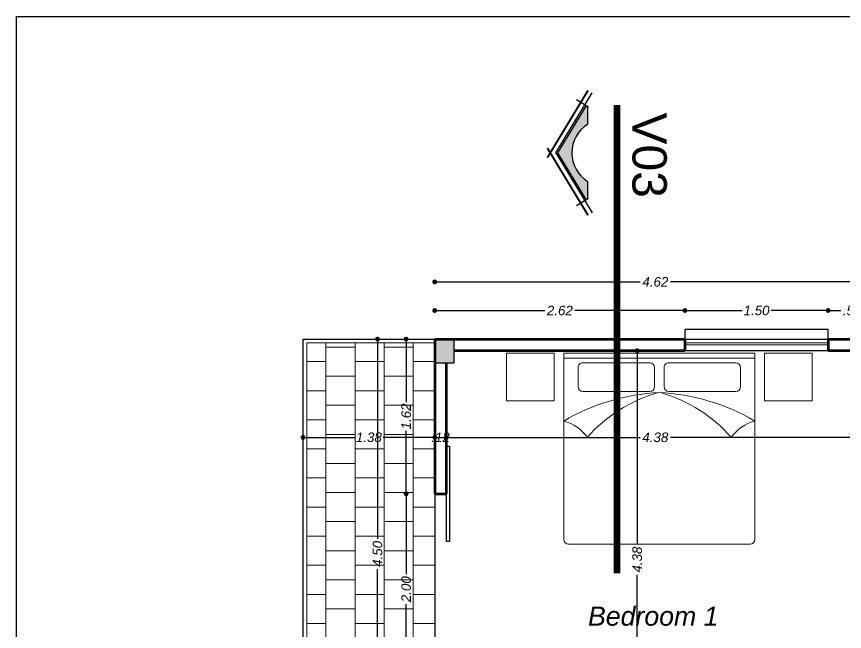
# Model space of a CAD drawing. Header units: metres. Extents: x 539 to 782, y 164 to 633.
# Drawn here: x 680.86 to 689.53, y 236.9 to 243.34 of the extents above; entities that cross this region are included whole.
import ezdxf
from ezdxf.enums import TextEntityAlignment as Align

# ---------------------------------------------------------------- set-up
doc = ezdxf.new("R2010")
doc.units = ezdxf.units.M
doc.header["$PDMODE"] = 35
doc.linetypes.add('ACAD_ISO05W100', pattern=[33, 24, -3, 0, -3, 0, -3])
for name, color, linetype, lineweight in [('03', 3, 'Continuous', 30), ('Baranda', 54, 'Continuous', 15), ('cota', 1, 'Continuous', 15), ('Mobiliario', 42, 'Continuous', 9), ('MURO', 4, 'Continuous', 60), ('Textura de Pisos', 252, 'Continuous', 13), ('ventanas', 2, 'Continuous', 25), ('vidrio', 131, 'Continuous', 15)]:
    doc.layers.add(name, color=color, linetype=linetype, lineweight=lineweight)
for name, color, linetype in [('ALUMINIO', 9, 'Continuous'), ('AREAS', 2, 'Continuous'), ('COLUMNAS', 6, 'Continuous'), ('lincorte', 116, 'Continuous'), ('TEXTO', 134, 'Continuous')]:
    doc.layers.add(name, color=color, linetype=linetype)
doc.styles.add('ARIAL', font='ariali.ttf')
doc.styles.add('ARIAL_REGULAR', font='arial.ttf')
doc.styles.add('STYLE1', font='ariali.ttf')
doc.dimstyles.new('C_50', dxfattribs={"dimscale": 0.5, "dimtxt": 0.2, "dimasz": 0.1, "dimexe": 0.1, "dimexo": 0.1, "dimgap": 0.05, "dimtad": 0, "dimzin": 4, "dimdsep": 46, "dimtxsty": 'ARIAL', "dimblk": 'DOT', "dimcen": 0.09, "dimse1": 1, "dimse2": 1, "dimclrd": 1, "dimclre": 1, "dimclrt": 2, "dimadec": 0, "dimazin": 0, "dimtfac": 1, "dimtix": 1, "dimtmove": 2, "dimatfit": 3, "dimfxl": 1, "dimtolj": 1, "dimtzin": 0, "dimarcsym": 0})

# ---------------------------------------------------------------- blocks, each defined once
blk = doc.blocks.new('CAMA2X2')
for p, q in [((821.4231, 457.8262), (821.4231, 455.9262)), ((823.4231, 457.8762), (821.4731, 457.8762)), ((823.3731, 455.8762), (823.3731, 457.8762)), ((823.4231, 455.8762), (823.4231, 457.8762)), ((823.0731, 457.7262), (823.2731, 457.7262)), ((823.0231, 456.9762), (823.0231, 457.6762)), ((823.3231, 457.6762), (823.3231, 456.9762)), ((823.2731, 456.9262), (823.0731, 456.9262)), ((823.0231, 456.7762), (823.0231, 456.0762)), ((823.2731, 456.8262), (823.0731, 456.8262)), ((823.3231, 456.0762), (823.3231, 456.7762)), ((823.0731, 456.0262), (823.2731, 456.0262)), ((821.4731, 455.8762), (823.4231, 455.8762))]:
    blk.add_line(p, q)
for points in [[(822.9231, 458.4762), (823.4231, 458.4762), (823.4231, 457.9762), (822.9231, 457.9762)], [(822.9231, 455.2762), (823.4231, 455.2762), (823.4231, 455.7762), (822.9231, 455.7762)]]:
    blk.add_lwpolyline(points, close=True)
for centre, radius, start, end in [((821.4731, 457.8262), 0.05, 90, 180), ((822.273, 457.9966), 0.4561, 306.33103, 344.69887), ((820.8397, 456.7737), 2.1736, 2.70321, 30.47921), ((823.0731, 457.6762), 0.05, 90, 180), ((823.2731, 457.6762), 0.05, 0, 90), ((821.5119, 456.4575), 1.5608, 16.4236, 48.64644), ((823.0731, 456.9762), 0.05, 180, 270), ((823.2731, 456.9762), 0.05, 270, 0), ((821.5119, 457.295), 1.5608, 311.35356, 343.5764), ((820.8397, 456.9788), 2.1736, 329.52079, 357.29679), ((823.0731, 456.7762), 0.05, 90, 180), ((823.2731, 456.7762), 0.05, 0, 90), ((822.273, 455.7559), 0.4561, 15.30113, 53.66897), ((823.0731, 456.0762), 0.05, 180, 270), ((823.2731, 456.0762), 0.05, 270, 0), ((821.4731, 455.9262), 0.05, 180, 270)]:
    blk.add_arc(centre, radius, start, end)
blk = doc.blocks.new('_Dot')
at = {"color": 0, "linetype": 'ByBlock', "lineweight": -2}
blk.add_line((-0.5, 0), (-1, 0), dxfattribs=at)
at = {"color": 0, "linetype": 'ByBlock', "const_width": 0.5}
blk.add_lwpolyline([(-0.25, 0, 1), (0.25, 0, 1)], format="xyb", close=True, dxfattribs=at)
blk = doc.blocks.new('*D265')
at = {"layer": 'cota', "color": 1, "lineweight": -2, "transparency": 16777216}
for p, q in [((683.9114, 238.9318), (684.4002, 238.9318)), ((685.1914, 238.9318), (684.7026, 238.9318))]:
    blk.add_line(p, q, dxfattribs=at)
at = {"layer": 'Defpoints', "color": 0, "transparency": 16777216}
for p in [(685.2414, 238.9318), (683.8614, 238.8408), (685.2414, 238.8408)]:
    blk.add_point(p, dxfattribs=at)
at = {"layer": 'cota', "color": 1, "lineweight": -2, "transparency": 16777216, "xscale": 0.05, "yscale": 0.05, "zscale": 0.05, "rotation": 180}
blk.add_blockref('_Dot', (683.8614, 238.9318), dxfattribs=at)
at = {"layer": 'cota', "color": 1, "lineweight": -2, "transparency": 16777216, "xscale": 0.05, "yscale": 0.05, "zscale": 0.05}
blk.add_blockref('_Dot', (685.2414, 238.9318), dxfattribs=at)
at = {"layer": 'cota', "color": 2, "transparency": 16777216, "insert": (684.5514, 238.9318), "char_height": 0.1, "attachment_point": 5, "style": 'ARIAL'}
blk.add_mtext('\\A1;1.38', dxfattribs=at)
blk = doc.blocks.new('*D266')
at = {"layer": 'cota', "color": 1, "lineweight": -2, "transparency": 16777216}
for p, q in [((685.1914, 238.932), (685.1414, 238.932)), ((685.2414, 238.932), (685.3614, 238.932)), ((685.4114, 238.932), (685.4614, 238.932))]:
    blk.add_line(p, q, dxfattribs=at)
at = {"layer": 'Defpoints', "color": 0, "transparency": 16777216}
for p in [(685.2414, 238.932), (685.3614, 238.932), (685.3614, 238.9318)]:
    blk.add_point(p, dxfattribs=at)
at = {"layer": 'cota', "color": 1, "lineweight": -2, "transparency": 16777216, "xscale": 0.05, "yscale": 0.05, "zscale": 0.05}
blk.add_blockref('_Dot', (685.2414, 238.932), dxfattribs=at)
at = {"layer": 'cota', "color": 1, "lineweight": -2, "transparency": 16777216, "xscale": 0.05, "yscale": 0.05, "zscale": 0.05, "rotation": 180}
blk.add_blockref('_Dot', (685.3614, 238.932), dxfattribs=at)
at = {"layer": 'cota', "color": 2, "transparency": 16777216, "insert": (685.3014, 238.932), "char_height": 0.1, "attachment_point": 5, "style": 'ARIAL'}
blk.add_mtext('\\A1;.12', dxfattribs=at)
blk = doc.blocks.new('*D267')
at = {"layer": 'cota', "color": 1, "lineweight": -2, "transparency": 16777216}
for p, q in [((685.4114, 238.9318), (687.393, 238.9318)), ((689.6914, 238.9318), (687.7098, 238.9318))]:
    blk.add_line(p, q, dxfattribs=at)
at = {"layer": 'Defpoints', "color": 0, "transparency": 16777216}
for p in [(685.3614, 238.9318), (689.7414, 238.9318), (689.7414, 238.9318)]:
    blk.add_point(p, dxfattribs=at)
at = {"layer": 'cota', "color": 1, "lineweight": -2, "transparency": 16777216, "xscale": 0.05, "yscale": 0.05, "zscale": 0.05, "rotation": 180}
blk.add_blockref('_Dot', (685.3614, 238.9318), dxfattribs=at)
at = {"layer": 'cota', "color": 1, "lineweight": -2, "transparency": 16777216, "xscale": 0.05, "yscale": 0.05, "zscale": 0.05}
blk.add_blockref('_Dot', (689.7414, 238.9318), dxfattribs=at)
at = {"layer": 'cota', "color": 2, "transparency": 16777216, "insert": (687.5514, 238.9318), "char_height": 0.1, "attachment_point": 5, "style": 'ARIAL'}
blk.add_mtext('\\A1;4.38', dxfattribs=at)
blk = doc.blocks.new('*D293')
at = {"layer": 'cota', "color": 1, "lineweight": -2, "transparency": 16777216}
for p, q in [((687.3614, 239.7908), (687.3614, 237.8091)), ((687.3614, 235.5108), (687.3614, 237.4924))]:
    blk.add_line(p, q, dxfattribs=at)
at = {"layer": 'Defpoints', "color": 0, "transparency": 16777216}
for p in [(687.3614, 239.8408), (687.3614, 239.8408), (687.3614, 235.4608)]:
    blk.add_point(p, dxfattribs=at)
at = {"layer": 'cota', "color": 1, "lineweight": -2, "transparency": 16777216, "xscale": 0.05, "yscale": 0.05, "zscale": 0.05}
for p, rotation in [((687.3614, 239.8408), 90), ((687.3614, 235.4608), 270)]:
    blk.add_blockref('_Dot', p, dxfattribs=dict(at, rotation=rotation))
at = {"layer": 'cota', "color": 2, "transparency": 16777216, "insert": (687.3614, 237.6508), "char_height": 0.1, "attachment_point": 5, "rotation": 90, "style": 'ARIAL'}
blk.add_mtext('\\A1;4.38', dxfattribs=at)
blk = doc.blocks.new('*D767')
at = {"layer": 'cota', "color": 1, "lineweight": -2, "transparency": 16777216}
for p, q in [((685.2914, 240.2608), (686.3941, 240.2608)), ((687.8114, 240.2608), (686.7087, 240.2608))]:
    blk.add_line(p, q, dxfattribs=at)
at = {"layer": 'Defpoints', "color": 0, "transparency": 16777216}
for p in [(687.8614, 240.2608), (685.2414, 239.9608), (687.8614, 239.9608)]:
    blk.add_point(p, dxfattribs=at)
at = {"layer": 'cota', "color": 1, "lineweight": -2, "transparency": 16777216, "xscale": 0.05, "yscale": 0.05, "zscale": 0.05, "rotation": 180}
blk.add_blockref('_Dot', (685.2414, 240.2608), dxfattribs=at)
at = {"layer": 'cota', "color": 1, "lineweight": -2, "transparency": 16777216, "xscale": 0.05, "yscale": 0.05, "zscale": 0.05}
blk.add_blockref('_Dot', (687.8614, 240.2608), dxfattribs=at)
at = {"layer": 'cota', "color": 2, "transparency": 16777216, "insert": (686.5514, 240.2608), "char_height": 0.1, "attachment_point": 5, "style": 'ARIAL'}
blk.add_mtext('\\A1;2.62', dxfattribs=at)
blk = doc.blocks.new('*D768')
at = {"layer": 'cota', "color": 1, "lineweight": -2, "transparency": 16777216}
for p, q in [((687.9114, 240.2608), (688.4601, 240.2608)), ((689.3114, 240.2608), (688.7627, 240.2608))]:
    blk.add_line(p, q, dxfattribs=at)
at = {"layer": 'Defpoints', "color": 0, "transparency": 16777216}
for p in [(689.3614, 240.2608), (687.8614, 239.9608), (689.3614, 239.9608)]:
    blk.add_point(p, dxfattribs=at)
at = {"layer": 'cota', "color": 1, "lineweight": -2, "transparency": 16777216, "xscale": 0.05, "yscale": 0.05, "zscale": 0.05, "rotation": 180}
blk.add_blockref('_Dot', (687.8614, 240.2608), dxfattribs=at)
at = {"layer": 'cota', "color": 1, "lineweight": -2, "transparency": 16777216, "xscale": 0.05, "yscale": 0.05, "zscale": 0.05}
blk.add_blockref('_Dot', (689.3614, 240.2608), dxfattribs=at)
at = {"layer": 'cota', "color": 2, "transparency": 16777216, "insert": (688.6114, 240.2608), "char_height": 0.1, "attachment_point": 5, "style": 'ARIAL'}
blk.add_mtext('\\A1;1.50', dxfattribs=at)
blk = doc.blocks.new('*D769')
at = {"layer": 'cota', "color": 1, "lineweight": -2, "transparency": 16777216}
for p, q in [((689.4114, 240.2608), (689.4927, 240.2608)), ((689.8114, 240.2608), (689.7301, 240.2608))]:
    blk.add_line(p, q, dxfattribs=at)
at = {"layer": 'Defpoints', "color": 0, "transparency": 16777216}
for p in [(689.8614, 240.2608), (689.3614, 239.9608), (689.8614, 239.9608)]:
    blk.add_point(p, dxfattribs=at)
at = {"layer": 'cota', "color": 1, "lineweight": -2, "transparency": 16777216, "xscale": 0.05, "yscale": 0.05, "zscale": 0.05, "rotation": 180}
blk.add_blockref('_Dot', (689.3614, 240.2608), dxfattribs=at)
at = {"layer": 'cota', "color": 1, "lineweight": -2, "transparency": 16777216, "xscale": 0.05, "yscale": 0.05, "zscale": 0.05}
blk.add_blockref('_Dot', (689.8614, 240.2608), dxfattribs=at)
at = {"layer": 'cota', "color": 2, "transparency": 16777216, "insert": (689.6114, 240.2608), "char_height": 0.1, "attachment_point": 5, "style": 'ARIAL'}
blk.add_mtext('\\A1;.50', dxfattribs=at)
blk = doc.blocks.new('*D770')
at = {"layer": 'cota', "color": 1, "lineweight": -2, "transparency": 16777216}
for p, q in [((685.2914, 240.5608), (687.3932, 240.5608)), ((689.8114, 240.5608), (687.7096, 240.5608))]:
    blk.add_line(p, q, dxfattribs=at)
at = {"layer": 'Defpoints', "color": 0, "transparency": 16777216}
for p in [(685.2414, 240.5608), (685.2414, 239.9608), (689.8614, 239.9608)]:
    blk.add_point(p, dxfattribs=at)
at = {"layer": 'cota', "color": 1, "lineweight": -2, "transparency": 16777216, "xscale": 0.05, "yscale": 0.05, "zscale": 0.05, "rotation": 180}
blk.add_blockref('_Dot', (685.2414, 240.5608), dxfattribs=at)
at = {"layer": 'cota', "color": 1, "lineweight": -2, "transparency": 16777216, "xscale": 0.05, "yscale": 0.05, "zscale": 0.05}
blk.add_blockref('_Dot', (689.8614, 240.5608), dxfattribs=at)
at = {"layer": 'cota', "color": 2, "transparency": 16777216, "insert": (687.5514, 240.5608), "char_height": 0.1, "attachment_point": 5, "style": 'ARIAL'}
blk.add_mtext('\\A1;4.62', dxfattribs=at)
blk = doc.blocks.new('*D800')
at = {"layer": 'cota', "color": 1, "lineweight": -2, "transparency": 16777216}
for p, q in [((684.9414, 238.2908), (684.9414, 237.4983)), ((684.9414, 236.3908), (684.9414, 237.1832))]:
    blk.add_line(p, q, dxfattribs=at)
at = {"layer": 'Defpoints', "color": 0, "transparency": 16777216}
for p in [(684.9414, 238.3408), (685.2414, 238.3408), (685.2414, 236.3408)]:
    blk.add_point(p, dxfattribs=at)
at = {"layer": 'cota', "color": 1, "lineweight": -2, "transparency": 16777216, "xscale": 0.05, "yscale": 0.05, "zscale": 0.05}
for p, rotation in [((684.9414, 238.3408), 90), ((684.9414, 236.3408), 270)]:
    blk.add_blockref('_Dot', p, dxfattribs=dict(at, rotation=rotation))
at = {"layer": 'cota', "color": 2, "transparency": 16777216, "insert": (684.9414, 237.3408), "char_height": 0.1, "attachment_point": 5, "rotation": 90, "style": 'ARIAL'}
blk.add_mtext('\\A1;2.00', dxfattribs=at)
blk = doc.blocks.new('*D801')
at = {"layer": 'cota', "color": 1, "lineweight": -2, "transparency": 16777216}
for p, q in [((684.9414, 239.9108), (684.9414, 239.3018)), ((684.9414, 238.3908), (684.9414, 238.9997))]:
    blk.add_line(p, q, dxfattribs=at)
at = {"layer": 'Defpoints', "color": 0, "transparency": 16777216}
for p in [(684.9414, 239.9608), (685.2414, 239.9608), (685.2414, 238.3408)]:
    blk.add_point(p, dxfattribs=at)
at = {"layer": 'cota', "color": 1, "lineweight": -2, "transparency": 16777216, "xscale": 0.05, "yscale": 0.05, "zscale": 0.05}
for p, rotation in [((684.9414, 239.9608), 90), ((684.9414, 238.3408), 270)]:
    blk.add_blockref('_Dot', p, dxfattribs=dict(at, rotation=rotation))
at = {"layer": 'cota', "color": 2, "transparency": 16777216, "insert": (684.9414, 239.1508), "char_height": 0.1, "attachment_point": 5, "rotation": 90, "style": 'ARIAL'}
blk.add_mtext('\\A1;1.62', dxfattribs=at)
blk = doc.blocks.new('*D802')
at = {"layer": 'cota', "color": 1, "lineweight": -2, "transparency": 16777216}
for p, q in [((684.6414, 239.9108), (684.6414, 237.8692)), ((684.6414, 235.5108), (684.6414, 237.5523))]:
    blk.add_line(p, q, dxfattribs=at)
at = {"layer": 'Defpoints', "color": 0, "transparency": 16777216}
for p in [(685.2414, 239.9608), (684.6414, 235.4608), (685.2414, 235.4608)]:
    blk.add_point(p, dxfattribs=at)
at = {"layer": 'cota', "color": 1, "lineweight": -2, "transparency": 16777216, "xscale": 0.05, "yscale": 0.05, "zscale": 0.05}
for p, rotation in [((684.6414, 239.9608), 90), ((684.6414, 235.4608), 270)]:
    blk.add_blockref('_Dot', p, dxfattribs=dict(at, rotation=rotation))
at = {"layer": 'cota', "color": 2, "transparency": 16777216, "insert": (684.6414, 237.7108), "char_height": 0.1, "attachment_point": 5, "rotation": 90, "style": 'ARIAL'}
blk.add_mtext('\\A1;4.50', dxfattribs=at)

msp = doc.modelspace()

# ---------------------------------------------------------------- hatches: boundary and pattern name
at = {"layer": 'COLUMNAS'}
h = msp.add_hatch(color=256, dxfattribs=at)
h.dxf.hatch_style = 1
h.paths.add_polyline_path([(685.2414, 239.7108), (685.2414, 239.9608), (685.4414, 239.9608), (685.4414, 239.7108)])
at = {"layer": 'lincorte'}
h = msp.add_hatch(color=256, dxfattribs=at)
h.dxf.hatch_style = 1
edge = h.paths.add_edge_path()
edge.add_arc((687.0318, 241.9126), 0.3544, 180, 237.45312)
edge.add_line((686.8411, 241.6139), (686.8412, 241.4318))
edge.add_line((686.8412, 241.4318), (686.8254, 241.4222))
edge.add_line((686.8254, 241.4222), (686.529, 241.9126))
edge.add_line((686.529, 241.9126), (686.8255, 242.403))
edge.add_line((686.8255, 242.403), (686.8409, 242.3936))
edge.add_line((686.8409, 242.3936), (686.841, 242.2112))
edge.add_arc((687.0318, 241.9126), 0.3544, 122.58138, 180)
at = {"layer": 'Textura de Pisos', "ltscale": 0.01}
h = msp.add_hatch(dxfattribs=at)
h.set_pattern_fill('AR-B88,_O', color=256, scale=0.0015, angle=90)
h.set_pattern_definition([(90, (1.65404, 0), (-0.3048, 2e-17), []), (180, (1.65404, 0), (-0.3048, -0.1524), [0.3048, -0.3048])])
h.paths.add_polyline_path([(685.2414, 239.9208), (683.9014, 239.9208), (683.9014, 235.4608), (685.2414, 235.4608), (685.2414, 236.3408), (685.2414, 238.3408)])

# ---------------------------------------------------------------- linework, layer by layer
at = {"layer": '03'}
for p, q in [((680.8614, 243.3408), (692.8614, 243.3408)), ((680.8614, 227.3408), (680.8614, 243.3408))]:
    msp.add_line(p, q, dxfattribs=at)
at = {"layer": 'ALUMINIO'}
msp.add_lwpolyline([(685.3653, 238.3408), (685.3653, 238.8408), (685.3953, 238.8408), (685.3953, 237.8408), (685.3653, 237.8408), (685.3653, 238.3408)], dxfattribs=at)
at = {"layer": 'AREAS'}
msp.add_lwpolyline([(683.8614, 239.9608), (689.8614, 239.9608), (689.8614, 236.4608), (692.8614, 236.4608), (692.8614, 226.3408), (684.8614, 226.3408), (683.8614, 227.3408)], close=True, dxfattribs=at)
at = {"layer": 'Baranda'}
for p, q in [((685.2414, 239.9608), (683.8614, 239.9608)), ((683.8614, 239.9608), (683.8614, 235.4608)), ((685.2414, 239.9208), (683.9014, 239.9208)), ((683.9014, 239.9208), (683.9014, 235.4608))]:
    msp.add_line(p, q, dxfattribs=at)
at = {"layer": 'COLUMNAS'}
msp.add_lwpolyline([(685.2414, 239.7108), (685.2414, 239.9608), (685.4414, 239.9608), (685.4414, 239.7108), (685.2414, 239.7108)], dxfattribs=at)
at = {"layer": 'lincorte'}
for p, q in [((686.5093, 241.9126), (686.8887, 242.5403)), ((686.8526, 242.3906), (686.7245, 242.468)), ((686.5093, 241.9126), (686.8887, 241.2849)), ((686.8526, 241.4345), (686.7245, 241.3572))]:
    msp.add_line(p, q, dxfattribs=at)
at = {"layer": 'lincorte', "const_width": 0.0207}
for points in [[(686.4206, 241.8626), (686.8459, 242.5662)], [(686.8463, 241.2592), (686.4206, 241.9626)]]:
    msp.add_lwpolyline(points, dxfattribs=at)
at = {"layer": 'lincorte', "linetype": 'ACAD_ISO05W100', "ltscale": 0.05, "const_width": 0.07}
msp.add_lwpolyline([(687.1512, 242.4147), (687.1512, 237.5068)], dxfattribs=at)
at = {"layer": 'lincorte'}
msp.add_lwpolyline([(686.6774, 241.9126, 0.256073), (686.8411, 241.6139), (686.8412, 241.4318), (686.8254, 241.4222), (686.529, 241.9126), (686.8255, 242.403), (686.8409, 242.3936), (686.841, 242.2112, 0.255913)], format="xyb", close=True, dxfattribs=at)
at = {"layer": 'MURO'}
for p, q in [((685.2414, 239.9608), (687.8614, 239.9608)), ((685.2414, 239.9608), (685.2414, 238.3408)), ((687.8614, 239.9608), (687.8614, 239.8408)), ((689.3614, 239.9608), (689.3614, 239.8408)), ((689.3614, 239.9608), (689.8614, 239.9608)), ((685.4414, 239.8408), (687.8614, 239.8408)), ((689.3614, 239.8408), (689.8614, 239.8408)), ((685.3614, 239.7108), (685.3614, 238.3408)), ((685.2414, 238.3408), (685.3614, 238.3408))]:
    msp.add_line(p, q, dxfattribs=at)
at = {"layer": 'ventanas'}
for p, q in [((689.3614, 240.0608), (687.8614, 240.0608)), ((687.8614, 240.0608), (687.8614, 239.9608)), ((689.3614, 239.9608), (689.3614, 240.0608)), ((687.8614, 239.8408), (689.3614, 239.8408)), ((685.2414, 238.3408), (685.2414, 236.3408))]:
    msp.add_line(p, q, dxfattribs=at)
at = {"layer": 'vidrio'}
for p, q in [((689.3614, 239.9208), (687.8614, 239.9208)), ((689.3614, 239.9008), (687.8614, 239.9008))]:
    msp.add_line(p, q, dxfattribs=at)

# ---------------------------------------------------------------- block references
at = {"layer": 'Mobiliario', "xscale": -1, "rotation": 270}
msp.add_blockref('CAMA2X2', (230.7168, -583.6102), dxfattribs=at)

# ---------------------------------------------------------------- texts
at = {"layer": 'lincorte', "style": 'ARIAL_REGULAR'}
msp.add_text('V03', height=0.36, rotation=270, dxfattribs=at).set_placement((687.3113, 241.8883), align=Align.CENTER)
at = {"layer": 'TEXTO', "style": 'STYLE1'}
msp.add_text('Bedroom 1', height=0.2, rotation=360, dxfattribs=at).set_placement((687.5294, 236.9586), align=Align.CENTER)

# ---------------------------------------------------------------- dimensions: what is measured, and where the dimension line sits
at = {"layer": 'cota'}
for base, p1, p2, picture, middle in [((685.2414, 240.5608), (689.8614, 239.9608), (685.2414, 239.9608), '*D770', (687.5514, 240.5608)), ((687.8614, 240.2608), (685.2414, 239.9608), (687.8614, 239.9608), '*D767', (686.5514, 240.2608)), ((689.3614, 240.2608), (687.8614, 239.9608), (689.3614, 239.9608), '*D768', (688.6114, 240.2608)), ((689.8614, 240.2608), (689.3614, 239.9608), (689.8614, 239.9608), '*D769', (689.6114, 240.2608)), ((685.2414, 238.9318), (683.8614, 238.8408), (685.2414, 238.8408), '*D265', (684.5514, 238.9318)), ((685.3614, 238.932), (685.2414, 238.932), (685.3614, 238.9318), '*D266', (685.3014, 238.932)), ((689.7414, 238.9318), (685.3614, 238.9318), (689.7414, 238.9318), '*D267', (687.5514, 238.9318))]:
    dim = msp.add_linear_dim(base=base, p1=p1, p2=p2, dimstyle='C_50', dxfattribs=at)
    dim.commit()
    dim.dimension.update_dxf_attribs({"geometry": picture, "text_midpoint": middle})
for base, p1, p2, picture, middle in [((684.6414, 235.4608), (685.2414, 239.9608), (685.2414, 235.4608), '*D802', (684.6414, 237.7108)), ((684.9414, 239.9608), (685.2414, 238.3408), (685.2414, 239.9608), '*D801', (684.9414, 239.1508)), ((687.3614, 239.8408), (687.3614, 235.4608), (687.3614, 239.8408), '*D293', (687.3614, 237.6508)), ((684.9414, 238.3408), (685.2414, 236.3408), (685.2414, 238.3408), '*D800', (684.9414, 237.3408))]:
    dim = msp.add_linear_dim(base=base, p1=p1, p2=p2, angle=90, dimstyle='C_50', dxfattribs=at)
    dim.commit()
    dim.dimension.update_dxf_attribs({"geometry": picture, "text_midpoint": middle})

doc.saveas('drawing.dxf')
